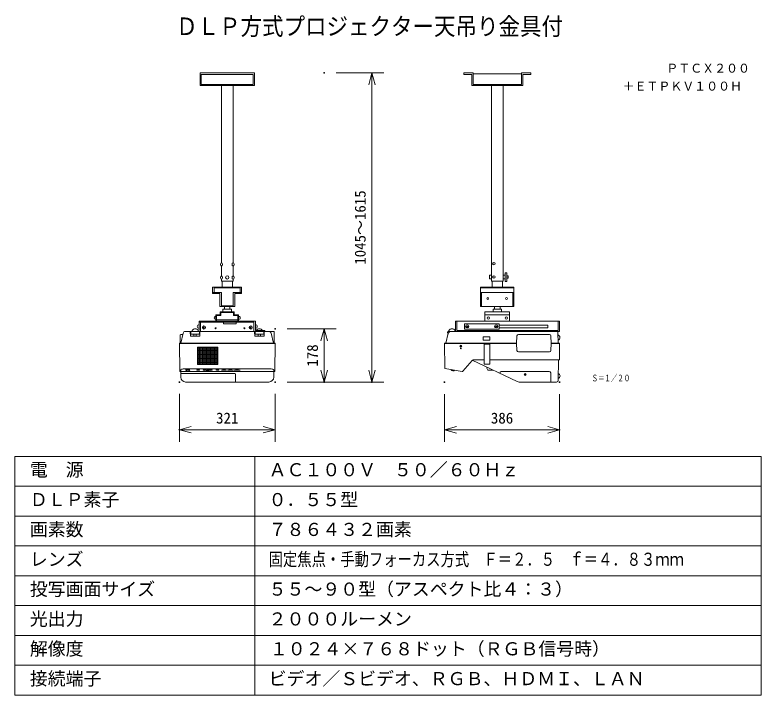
# Model space of a CAD drawing. Units: millimetres, scale not verified. Extents: x -62 to 63, y -57 to 57.
import ezdxf
from ezdxf.enums import TextEntityAlignment as Align

# ---------------------------------------------------------------- set-up
doc = ezdxf.new("R2010")
doc.units = ezdxf.units.MM
doc.header["$LTSCALE"] = 0.125
doc.header["$PDMODE"] = 32
doc.header["$PDSIZE"] = 0.0625
for name, color, linetype, lineweight in [('0-0_0', 7, 'Continuous', 18), ('0-2_WAKU', 1, 'Continuous', 18), ('0-4_GAIKEI', 1, 'Continuous', 18), ('0-5_SUNPO', 7, 'Continuous', 18), ('0-7_S1', 1, 'Continuous', 18)]:
    doc.layers.add(name, color=color, linetype=linetype, lineweight=lineweight)
for name, color, linetype in [('0-1_DEFPOINTS', 7, 'Continuous'), ('0-3_MOJI1', 7, 'Continuous'), ('0-6_TOUROKU', 7, 'Continuous')]:
    doc.layers.add(name, color=color, linetype=linetype)
doc.styles.add('ＭＳ ゴシック', font='')
doc.styles.get('ＭＳ ゴシック').set_extended_font_data('MS Gothic')

# ---------------------------------------------------------------- blocks, each defined once
blk = doc.blocks.new('_OPEN30')
at = {"layer": '0-0_0'}
blk.add_line((0, 0), (-1, 0), dxfattribs=at)
blk.add_lwpolyline([(-1, 0.26795), (0, 0), (-1, -0.26795)], dxfattribs=at)
blk = doc.blocks.new('D8')
at = {"layer": '0-1_DEFPOINTS'}
for p in [(8.8349, 2.4732), (28.1349, 2.4732), (28.1349, -5.5268)]:
    blk.add_point(p, dxfattribs=at)
at = {"layer": '0-5_SUNPO'}
for p, q in [((8.8349, 0.4732), (8.8349, -7.5268)), ((28.1349, 0.4732), (28.1349, -7.5268)), ((10.8349, -5.5268), (26.1349, -5.5268))]:
    blk.add_line(p, q, dxfattribs=at)
at = {"layer": '0-5_SUNPO', "xscale": 2, "yscale": 2, "rotation": 180}
blk.add_blockref('_OPEN30', (8.8349, -5.5268), dxfattribs=at)
at = {"layer": '0-5_SUNPO', "xscale": 2, "yscale": 2}
blk.add_blockref('_OPEN30', (28.1349, -5.5268), dxfattribs=at)
at = {"layer": '0-5_SUNPO', "style": 'ＭＳ ゴシック'}
blk.add_text('386', height=1.833, dxfattribs=at).set_placement((16.6099, -5.0268), align=Align.BOTTOM_LEFT)
blk = doc.blocks.new('D7')
at = {"layer": '0-1_DEFPOINTS'}
for p in [(-19.5262, 11.3796), (-19.5262, 2.4796), (-11.319, 2.4796)]:
    blk.add_point(p, dxfattribs=at)
at = {"layer": '0-5_SUNPO'}
for p, q in [((-17.5262, 11.3796), (-9.319, 11.3796)), ((-11.319, 9.3796), (-11.319, 4.4796)), ((-17.5262, 2.4796), (-9.319, 2.4796))]:
    blk.add_line(p, q, dxfattribs=at)
at = {"layer": '0-5_SUNPO', "xscale": 2, "yscale": 2}
for p, rotation in [((-11.319, 11.3796), 90), ((-11.319, 2.4796), 270)]:
    blk.add_blockref('_OPEN30', p, dxfattribs=dict(at, rotation=rotation))
at = {"layer": '0-5_SUNPO', "style": 'ＭＳ ゴシック'}
blk.add_text('178', height=1.833, rotation=90, dxfattribs=at).set_placement((-11.819, 5.0546), align=Align.BOTTOM_LEFT)
blk = doc.blocks.new('D6')
at = {"layer": '0-1_DEFPOINTS'}
for p in [(-35.5762, 2.4788), (-19.5262, 2.4788), (-35.5762, -5.5212)]:
    blk.add_point(p, dxfattribs=at)
at = {"layer": '0-5_SUNPO'}
for p, q in [((-35.5762, 0.4788), (-35.5762, -7.5212)), ((-19.5262, 0.4788), (-19.5262, -7.5212)), ((-21.5262, -5.5212), (-33.5762, -5.5212))]:
    blk.add_line(p, q, dxfattribs=at)
at = {"layer": '0-5_SUNPO', "xscale": 2, "yscale": 2, "rotation": 180}
blk.add_blockref('_OPEN30', (-35.5762, -5.5212), dxfattribs=at)
at = {"layer": '0-5_SUNPO', "xscale": 2, "yscale": 2}
blk.add_blockref('_OPEN30', (-19.5262, -5.5212), dxfattribs=at)
at = {"layer": '0-5_SUNPO', "style": 'ＭＳ ゴシック'}
blk.add_text('321', height=1.833, dxfattribs=at).set_placement((-29.4262, -5.0212), align=Align.BOTTOM_LEFT)
blk = doc.blocks.new('D5')
at = {"layer": '0-1_DEFPOINTS'}
for p in [(-11.319, 54.2766), (-11.319, 2.4796), (-3.319, 2.4796)]:
    blk.add_point(p, dxfattribs=at)
at = {"layer": '0-5_SUNPO'}
for p, q in [((-9.319, 54.2766), (-1.319, 54.2766)), ((-3.319, 52.2766), (-3.319, 4.4796)), ((-9.319, 2.4796), (-1.319, 2.4796))]:
    blk.add_line(p, q, dxfattribs=at)
at = {"layer": '0-5_SUNPO', "xscale": 2, "yscale": 2}
for p, rotation in [((-3.319, 54.2766), 90), ((-3.319, 2.4796), 270)]:
    blk.add_blockref('_OPEN30', p, dxfattribs=dict(at, rotation=rotation))
at = {"layer": '0-5_SUNPO', "style": 'ＭＳ ゴシック'}
blk.add_text('1045～1615', height=1.833, rotation=90, dxfattribs=at).set_placement((-3.819, 22.1281), align=Align.BOTTOM_LEFT)

msp = doc.modelspace()

# ---------------------------------------------------------------- linework, layer by layer
at = {"layer": '0-2_WAKU', "color": 4}
for p, q in [((62.5153, -16.8299), (-62.4847, -16.8299)), ((-62.4847, -16.8299), (-62.4847, -56.8299)), ((-22.2791, -56.8299), (-22.2791, -16.8299)), ((62.5153, -56.8299), (62.5153, -16.8299)), ((-62.4847, -56.8299), (62.5153, -56.8299))]:
    msp.add_line(p, q, dxfattribs=at)
at = {"layer": '0-2_WAKU'}
for p, q in [((62.5153, -21.8299), (-62.4847, -21.8299)), ((62.5153, -26.8299), (-62.4847, -26.8299)), ((62.5153, -31.8299), (-62.4847, -31.8299)), ((62.5153, -36.8299), (-62.4847, -36.8299)), ((62.5153, -41.8299), (-62.4847, -41.8299)), ((62.5153, -46.8299), (-62.4847, -46.8299)), ((62.5153, -51.8299), (-62.4847, -51.8299))]:
    msp.add_line(p, q, dxfattribs=at)
at = {"layer": '0-4_GAIKEI'}
for p, q in [((-22.2096, 5.8321), (-31.613, 5.8321)), ((-22.4399, 5.635), (-31.613, 5.635)), ((-25.1272, 6.0513), (-28.6954, 6.0513)), ((-25.4071, 5.3708), (-27.5223, 5.3708)), ((11.3055, 5.8321), (28.7738, 5.8321)), ((-33.1186, 4.1184), (-33.1186, 3.6993)), ((-32.4271, 4.5184), (-32.1453, 4.5184)), ((-31.5278, 3.9098), (-31.5278, 3.3307)), ((-31.4851, 4.1184), (-31.4851, 3.6993)), ((-22.3375, 4.1184), (-22.3375, 3.6993)), ((-22.2948, 3.9098), (-22.2948, 3.3307)), ((-21.3956, 4.5184), (-21.6773, 4.5184)), ((-20.7467, 3.9098), (-20.7467, 3.3307)), ((-20.704, 4.1184), (-20.704, 3.6993)), ((-19.1547, 2.1555), (-19.5678, 3.8311)), ((10.0365, 4.1184), (10.4192, 4.1184)), ((10.8676, 4.5187), (10.5857, 4.5187)), ((-34.812, 3.4806), (-34.812, 2.1555)), ((-34.3631, 3.5813), (-34.7113, 3.5813)), ((-33.1186, 3.6993), (-33.0759, 3.6993)), ((-32.9535, 3.6709), (-31.6502, 3.6709)), ((-32.4868, 3.6709), (-32.4868, 3.3307)), ((-32.1026, 3.6709), (-32.1026, 3.3307)), ((-31.4851, 3.6993), (-31.5278, 3.6993)), ((-22.3375, 3.6993), (-22.2948, 3.6993)), ((-20.7467, 3.3307), (-22.2948, 3.3307)), ((-20.8691, 3.6709), (-22.1725, 3.6709)), ((-21.72, 3.6709), (-21.72, 3.3307)), ((-21.3358, 3.6709), (-21.3358, 3.3307)), ((-20.704, 3.6993), (-20.7467, 3.6993)), ((21.6049, 3.3407), (21.539, 2.0845)), ((21.8565, 3.5795), (27.0432, 3.5795)), ((27.2948, 3.3407), (27.3607, 2.0845)), ((-18.8926, 2.0861), (-34.929, 2.0861)), ((9.4746, 2.0845), (21.539, 2.0845)), ((12.126, 1.6413), (12.3126, 1.6413)), ((12.2193, 1.548), (12.2193, 1.7347)), ((21.6049, 0.9186), (21.5315, 2.0845)), ((27.2948, 0.9186), (27.3682, 2.0845)), ((27.3607, 2.0845), (28.7729, 2.0845)), ((21.8565, 0.6798), (27.0432, 0.6798)), ((14.2801, -0.6834), (16.1363, -0.6834)), ((17.0785, -0.6834), (28.566, -0.6834)), ((28.566, -0.6834), (28.7389, -0.6834)), ((-19.6758, -2.1582), (-34.1468, -2.1582)), ((-19.1273, -2.3033), (-19.1273, -2.5946)), ((16.7558, -2.3665), (17.5638, -2.3665)), ((-25.673, -2.9283), (-34.6953, -2.9283)), ((-25.5471, -3.0542), (-25.5471, -4.3747)), ((18.9795, -2.5998), (27.0223, -2.5998)), ((22.8988, -3.1084), (23.0855, -3.1084)), ((22.9921, -3.2017), (22.9921, -3.0151)), ((27.2895, -4.3813), (27.2743, -2.8493))]:
    msp.add_line(p, q, dxfattribs=at)
at = {"layer": '0-4_GAIKEI', "color": 7}
for p, q in [((-34.7146, 2.1555), (-34.3015, 3.8311)), ((-19.1638, 4.1184), (-33.9348, 4.1184)), ((-19.0379, 3.9925), (-19.0379, 2.1555)), ((9.7103, 2.1539), (10.1143, 3.8069)), ((10.4192, 4.1184), (28.2707, 4.1184)), ((28.447, 3.9496), (28.523, 2.1739)), ((-18.8926, 2.1555), (-34.93, 2.1555)), ((-34.93, 2.1555), (-34.8574, -2.5946)), ((-28.4751, 1.354), (-31.8844, 1.354)), ((-31.7662, 1.479), (-31.7662, -1.4301)), ((-31.5396, 1.479), (-31.5396, -1.4301)), ((-31.3129, 1.479), (-31.3129, -1.4301)), ((-31.0863, 1.479), (-31.0863, -1.4301)), ((-30.8597, 1.479), (-30.8597, -1.4301)), ((-30.633, 1.479), (-30.633, -1.4301)), ((-30.4064, 1.479), (-30.4064, -1.4301)), ((-30.1798, 1.479), (-30.1798, -1.4301)), ((-29.9531, 1.479), (-29.9531, -1.4301)), ((-29.7265, 1.479), (-29.7265, -1.4301)), ((-29.4999, 1.479), (-29.4999, -1.4301)), ((-29.2732, 1.479), (-29.2732, -1.4301)), ((-29.0466, 1.479), (-29.0466, -1.4301)), ((-28.82, 1.479), (-28.82, -1.4301)), ((-28.5933, 1.479), (-28.5933, -1.4301)), ((9.4737, 2.1539), (9.5274, -2.1325)), ((9.4737, 2.1539), (21.5426, 2.1539)), ((27.3571, 2.1539), (28.7738, 2.1539)), ((28.7738, 2.1539), (28.7389, -0.6834)), ((-28.4751, 1.1324), (-31.8844, 1.1324)), ((-28.4751, 0.9108), (-31.8844, 0.9108)), ((-28.4751, 0.6892), (-31.8844, 0.6892)), ((-28.4751, 0.4676), (-31.8844, 0.4676)), ((-28.4751, 0.246), (-31.8844, 0.246)), ((-28.4751, 0.0245), (-31.8844, 0.0245)), ((-28.4751, -0.1971), (-31.8844, -0.1971)), ((-28.4751, -0.4187), (-31.8844, -0.4187)), ((-28.4751, -0.6403), (-31.8844, -0.6403)), ((-28.4751, -0.8619), (-31.8844, -0.8619)), ((-28.4751, -1.0835), (-31.8844, -1.0835)), ((14.0898, -0.7702), (12.5404, -2.5555)), ((14.1239, -0.7377), (21.6654, -4.3086)), ((28.566, -0.6834), (28.5144, -4.1331)), ((-34.6953, -2.3033), (-34.6953, -2.5946)), ((-28.4751, -1.3051), (-31.8844, -1.3051)), ((-27.0531, -2.4112), (-27.8545, -2.4112)), ((-25.844, -2.4112), (-26.8563, -2.4112)), ((-24.7473, -2.4112), (-25.7596, -2.4112)), ((9.5274, -2.1325), (12.4252, -2.5983)), ((-34.6953, -2.5946), (-34.6953, -3.5689)), ((-19.1273, -2.5946), (-19.1273, -3.5689)), ((-19.9331, -4.3747), (-33.8895, -4.3747)), ((21.9889, -4.3813), (28.2624, -4.3813))]:
    msp.add_line(p, q, dxfattribs=at)
at = {"layer": '0-4_GAIKEI'}
msp.add_lwpolyline([(-33.0759, 3.9098), (-33.0759, 3.3307), (-31.5278, 3.3307)], dxfattribs=at)
msp.add_lwpolyline([(13.1324, 4.1184), (13.9683, 4.1184), (13.9683, 4.2217), (13.1324, 4.2217)], close=True, dxfattribs=at)
at = {"layer": '0-4_GAIKEI', "color": 7}
msp.add_lwpolyline([(-18.8926, 2.1555), (-18.9652, -2.5946), (-34.8574, -2.5946)], dxfattribs=at)
msp.add_lwpolyline([(-28.4751, 1.479), (-31.8844, 1.479), (-31.8844, -1.4301), (-28.4751, -1.4301)], close=True, dxfattribs=at)
at = {"layer": '0-4_GAIKEI'}
for centre, radius in [((12.2193, 1.6413), 0.1677), ((12.2102, 1.2634), 0.0577), ((22.9921, -3.1084), 0.1677)]:
    msp.add_circle(centre, radius, dxfattribs=at)
at = {"layer": '0-4_GAIKEI', "color": 7}
for centre, radius, start, end in [((-33.9348, 3.7407), 0.3777, 90, 166.15078), ((-19.1638, 3.9925), 0.1259, 0, 90), ((10.666, 3.5718), 0.5998, 114.30098, 156.92419), ((28.2707, 3.942), 0.1764, 2.452, 90), ((14.2801, -0.9354), 0.252, 128.28619, 139.04617), ((14.2801, -0.9354), 0.252, 90, 128.30228), ((-33.5307, -3.558), 1.2859, 73.06995, 106.65277), ((-33.527, -2.0355), 0.4722, 217.97628, 321.74644), ((-27.4608, -2.5279), 0.2787, 24.77277, 155.22723), ((-26.3782, -2.5279), 0.2787, 24.77277, 155.22723), ((-25.2816, -2.5279), 0.2787, 24.77277, 155.22723), ((-33.8895, -3.5689), 0.8058, 180, 270), ((-19.9331, -3.5689), 0.8058, 270, 0), ((12.4441, -2.4728), 0.1269, 261.40499, 319.34968), ((21.9889, -3.6253), 0.756, 244.66199, 270), ((28.2624, -4.1293), 0.252, 270, 359.14277)]:
    msp.add_arc(centre, radius, start, end, dxfattribs=at)
at = {"layer": '0-4_GAIKEI'}
for centre, radius, start, end in [((-32.6653, 3.9159), 0.3783, 147.6328, 220.36978), ((-32.3484, 3.9958), 0.5285, 98.5576, 166.58238), ((-32.224, 3.9958), 0.5285, 13.41762, 81.4424), ((-31.9384, 3.9159), 0.3783, 319.63022, 32.3672), ((-21.8843, 3.9159), 0.3783, 147.6328, 220.36978), ((-21.5986, 3.9958), 0.5285, 98.5576, 166.58238), ((-21.4742, 3.9958), 0.5285, 13.41762, 81.4424), ((-21.1573, 3.9159), 0.3783, 319.63022, 32.3672), ((-19.9346, 3.7407), 0.3777, 13.84922, 90), ((10.3694, 3.9253), 0.3849, 149.8853, 221.44651), ((10.6644, 3.9957), 0.5289, 98.5576, 166.58238), ((10.7889, 3.9957), 0.5289, 13.41762, 81.4424), ((-34.7113, 3.4806), 0.1007, 90, 180), ((21.8565, 3.3275), 0.252, 90, 176.99781), ((27.0432, 3.3275), 0.252, 3.00219, 90), ((28.3312, 3.0728), 0.4885, 290.72166, 74.18233), ((21.8565, 0.9318), 0.252, 183.00219, 270), ((27.0432, 0.9318), 0.252, 270, 356.99781), ((-34.1368, -3.3055), 1.1474, 89.49761, 119.12938), ((-19.6858, -3.3055), 1.1474, 60.87062, 90.50239), ((10.9309, -2.0902), 0.4243, 209.42476, 312.30961), ((17.0819, -2.0044), 0.4873, 169.03457, 227.98664), ((-25.673, -3.0542), 0.1259, 0, 90), ((19.097, -2.9232), 0.344, 109.9682, 181.07001), ((27.0223, -2.8519), 0.252, 0.56948, 90), ((28.3679, -3.3561), 0.4649, 289.02435, 69.26119)]:
    msp.add_arc(centre, radius, start, end, dxfattribs=at)
at = {"layer": '0-4_GAIKEI', "color": 7}
for centre, major_axis, ratio in [((-31.7897, -2.3409), (0.232, 0), 0.272544), ((-30.6938, -2.3427), (0.2479, 0), 0.29583), ((-30.1855, -2.2408), (0.2479, 0), 0.29583), ((-30.1855, -2.4662), (0.2479, 0), 0.29583), ((-29.6736, -2.3427), (0.2479, 0), 0.29583), ((-28.57, -2.3409), (0.232, 0), 0.272544)]:
    msp.add_ellipse(centre, major_axis=major_axis, ratio=ratio, dxfattribs=at)
at = {"layer": '0-7_S1'}
for p, q in [((-31.4679, 45.2944), (-31.4679, 47.4213)), ((-22.3547, 47.4213), (-31.4679, 47.4213)), ((-31.2576, 47.1449), (-31.2576, 45.5045)), ((-22.3547, 45.2944), (-22.3547, 47.4213)), ((12.7068, 47.4213), (14.2781, 47.4213)), ((12.7068, 47.1449), (12.7068, 47.4213)), ((14.0678, 47.1449), (12.7068, 47.1449)), ((14.0678, 45.2944), (14.0678, 47.1449)), ((14.2781, 47.4213), (14.2781, 45.5045)), ((22.3694, 47.2434), (14.2781, 47.2434)), ((-31.4679, 45.2944), (-22.3547, 45.2944)), ((-31.2576, 45.5045), (-22.565, 45.5045)), ((-27.8735, 15.6103), (-27.8735, 45.3055)), ((-25.9491, 15.6111), (-25.9491, 45.3055)), ((22.5797, 45.2944), (14.0678, 45.2944)), ((22.3694, 45.5045), (14.2781, 45.5045)), ((17.3616, 12.5017), (17.3616, 45.3055)), ((19.286, 12.5017), (19.286, 45.3055)), ((-27.8735, 13.3996), (-27.8735, 15.0638)), ((-25.9491, 13.4004), (-25.9491, 15.0629)), ((-27.8735, 12.5017), (-27.8735, 12.8531)), ((-27.8735, 12.5017), (-25.9491, 12.5017)), ((-27.7675, 12.5017), (-27.7675, 11.5198)), ((-26.0551, 12.5017), (-26.0551, 11.5198)), ((-25.9491, 12.5017), (-25.9491, 12.8522)), ((19.286, 12.5017), (17.3616, 12.5017)), ((17.4676, 12.5017), (17.4676, 11.5198)), ((19.1799, 12.5017), (19.1799, 11.5198)), ((19.286, 13.5415), (19.6635, 13.5415)), ((19.6635, 12.8971), (19.286, 12.8971)), ((-29.3662, 11.5198), (-24.5076, 11.5198)), ((-29.3662, 10.4637), (-29.3662, 11.5198)), ((-29.1332, 10.648), (-29.1332, 11.3988)), ((-29.1332, 11.3988), (-24.7406, 11.3988)), ((-24.7406, 10.648), (-24.7406, 11.3988)), ((-24.5076, 10.4637), (-24.5076, 11.5198)), ((15.5104, 8.2563), (15.5104, 11.5198)), ((21.09, 11.5198), (15.5104, 11.5198)), ((21.09, 11.3988), (15.5104, 11.3988)), ((21.09, 8.2563), (21.09, 11.5198)), ((-29.3662, 10.648), (-27.8867, 10.648)), ((-29.3662, 10.4637), (-28.1788, 10.4637)), ((-28.1788, 8.2563), (-28.1788, 10.4637)), ((-27.8867, 8.3901), (-27.8867, 10.648)), ((-24.5076, 10.648), (-25.9359, 10.648)), ((-25.9359, 8.3901), (-25.9359, 10.648)), ((-24.5076, 10.4637), (-25.6438, 10.4637)), ((-25.6438, 8.2563), (-25.6438, 10.4637)), ((21.09, 10.648), (15.5104, 10.648)), ((15.6921, 8.2563), (15.6921, 10.648)), ((20.9083, 8.2563), (20.9083, 10.648)), ((-28.1788, 8.2563), (-25.6438, 8.2563)), ((-27.8867, 8.3901), (-25.9359, 8.3901)), ((-27.3976, 7.8599), (-27.3976, 8.2563)), ((-26.4762, 7.8599), (-26.4762, 8.2563)), ((21.09, 8.2563), (15.5104, 8.2563)), ((17.6091, 7.8599), (19.0424, 7.8599)), ((17.6091, 7.3611), (17.6091, 7.8599)), ((17.8651, 7.8599), (17.8651, 8.2563)), ((18.7865, 7.8599), (18.7865, 8.2563)), ((19.0424, 7.8599), (19.0424, 7.3611)), ((-28.818, 6.8623), (-28.0889, 6.8623)), ((-28.818, 5.8321), (-28.818, 6.8623)), ((-28.6954, 5.8321), (-28.6954, 6.8623)), ((-28.6954, 6.791), (-27.9664, 6.791)), ((-28.0889, 7.3611), (-25.7337, 7.3611)), ((-28.0889, 6.8623), (-28.0889, 7.3611)), ((-27.9664, 6.791), (-27.9664, 7.2745)), ((-27.9664, 7.2745), (-25.8563, 7.2745)), ((-25.8563, 6.791), (-25.8563, 7.2745)), ((-25.1272, 6.791), (-25.8563, 6.791)), ((-25.7337, 6.8623), (-25.7337, 7.3611)), ((-25.1272, 5.8321), (-25.1272, 6.8623)), ((16.2526, 7.3611), (16.2526, 5.8321)), ((20.3606, 7.3611), (16.2526, 7.3611)), ((20.3606, 6.8623), (16.2526, 6.8623)), ((20.3606, 5.8321), (20.3606, 7.3611)), ((-31.613, 4.2847), (-31.613, 5.8321)), ((-31.3827, 4.1184), (-31.3827, 5.8321)), ((-27.5223, 5.3708), (-27.5223, 5.635)), ((-25.4071, 5.3708), (-25.4071, 5.635)), ((-22.4399, 4.1184), (-22.4399, 5.635)), ((11.3055, 4.1184), (11.3055, 5.8321)), ((11.5358, 4.2847), (11.5358, 5.8321)), ((13.298, 5.0372), (13.298, 4.8032)), ((18.161, 5.0372), (18.161, 4.8032)), ((28.5434, 4.2847), (28.5434, 5.8321)), ((28.7738, 4.1184), (28.7738, 5.8321)), ((-30.9739, 4.7544), (-30.7181, 4.7544)), ((-30.8352, 4.8541), (-30.8352, 4.6201)), ((-23.1402, 4.7544), (-22.8843, 4.7544)), ((-23.0014, 4.8541), (-23.0014, 4.6201)), ((-20.639, 4.1184), (-20.639, 4.2847)), ((11.5358, 4.2847), (28.5434, 4.2847)), ((13.4368, 4.9375), (13.1809, 4.9375)), ((18.2998, 4.9375), (18.0439, 4.9375)), ((28.2707, 4.1184), (28.7738, 4.1184))]:
    msp.add_line(p, q, dxfattribs=at)
for points in [[(-31.2576, 47.1449), (-22.565, 47.1449), (-22.565, 45.5045)], [(22.5797, 45.2944), (22.5797, 47.1449), (23.9407, 47.1449), (23.9407, 47.4213), (22.3694, 47.4213), (22.3694, 45.5045)], [(17.3616, 12.8971), (17.0258, 12.8971), (17.0258, 13.5415), (17.3616, 13.5415)], [(19.9127, 13.4389), (20.1325, 13.4389), (20.1325, 13.0435), (19.9127, 13.0435)], [(-26.2203, 7.3611), (-26.2203, 7.8599), (-27.6536, 7.8599), (-27.6536, 7.3611)], [(-25.0046, 5.8321), (-25.0046, 6.8623), (-25.7337, 6.8623)], [(-20.639, 4.2847), (-22.2096, 4.2847), (-22.2096, 5.8321)]]:
    msp.add_lwpolyline(points, dxfattribs=at)
for points in [[(19.898, 12.4724), (19.6635, 12.4724), (19.6635, 13.9369), (19.898, 13.9369)], [(18.6457, 4.4964), (12.8358, 4.4964), (12.8358, 5.3788), (18.6457, 5.3788)], [(18.6457, 4.7266), (26.772, 4.7266), (26.772, 5.1358), (18.6457, 5.1358)], [(17.0983, 2.6379), (15.9788, 2.6379), (15.9788, 3.1871), (17.0983, 3.1871)], [(17.0785, 1.9612), (16.1363, 1.9612), (16.1363, -1.3539), (17.0785, -1.3539)]]:
    msp.add_lwpolyline(points, close=True, dxfattribs=at)
for centre, radius in [((17.7531, 15.4527), 0.2037), ((-26.912, 13.1481), 0.2698), ((17.7531, 13.243), 0.2037), ((16.7133, 9.6119), 0.1536), ((19.8743, 9.6119), 0.1536), ((16.8285, 6.3508), 0.192), ((19.8231, 6.3508), 0.192), ((-30.8208, 4.7673), 0.2622), ((-22.987, 4.7673), 0.2622), ((13.2837, 4.9504), 0.2622), ((18.1466, 4.9504), 0.2622), ((-28.8724, 4.6394), 0.0852), ((-24.0316, 4.6394), 0.0852)]:
    msp.add_circle(centre, radius, dxfattribs=at)
for centre, radius, start, end in [((-28.8414, 6.3589), 0.2461, 84.54252, 275.45748), ((-24.9812, 6.3589), 0.2461, 264.54252, 95.45748), ((-31.6053, 4.9392), 0.3231, 91.37871, 268.62129), ((-22.2174, 4.9392), 0.3231, 271.37871, 88.62129)]:
    msp.add_arc(centre, radius, start, end, dxfattribs=at)
for centre in [(-27.8874, 15.337), (-25.9452, 15.337), (-27.8874, 13.1263), (-25.9452, 13.1263)]:
    msp.add_ellipse(centre, major_axis=(0, 0.2742), ratio=0.619048, dxfattribs=at)

# ---------------------------------------------------------------- block references
at = {"layer": '0-5_SUNPO'}
for name in ['D5', 'D7', 'D6', 'D8']:
    msp.add_blockref(name, (0.6388, -6.8553), dxfattribs=at)

# ---------------------------------------------------------------- texts
at = {"layer": '0-3_MOJI1', "style": 'ＭＳ ゴシック'}
for s, height, width, p in [('ＤＬＰ方式プロジェクター天吊り金具付', 2.933, 0.9, (-35.4847, 52.8861)), ('固定焦点・手動フォーカス方式\u3000Ｆ＝２．５\u3000ｆ＝４．８３ｍｍ', 2.199, 0.8, (-19.9847, -35.8299))]:
    msp.add_text(s, height=height, dxfattribs=dict(at, width=width)).set_placement(p, align=Align.BOTTOM_LEFT)
for s, p in [('電\u3000源', (-59.9847, -20.8299)), ('ＡＣ１００Ｖ\u3000５０／６０Ｈｚ', (-19.9847, -20.8299)), ('ＤＬＰ素子', (-59.9847, -25.8299)), ('０．５５型', (-19.9847, -25.8299)), ('画素数', (-59.9847, -30.8299)), ('７８６４３２画素', (-19.9847, -30.8299)), ('レンズ', (-59.9847, -35.8299)), ('投写画面サイズ\u3000\u3000\u3000', (-59.9847, -40.8299)), ('５５～９０型（アスペクト比４：３）', (-19.9847, -40.8299)), ('光出力', (-59.9847, -45.8299)), ('２０００ルーメン', (-19.9847, -45.8299)), ('解像度', (-59.9847, -50.8299)), ('１０２４×７６８ドット（ＲＧＢ信号時）', (-19.7791, -50.8299)), ('接続端子', (-59.9847, -55.8299)), ('ビデオ／Ｓビデオ、ＲＧＢ、ＨＤＭＩ、ＬＡＮ', (-19.9847, -55.8299))]:
    msp.add_text(s, height=2.199, dxfattribs=at).set_placement(p, align=Align.BOTTOM_LEFT)
at = {"layer": '0-6_TOUROKU', "style": 'ＭＳ ゴシック'}
for s, p in [('ＰＴＣＸ２００', (46.6486, 47.018)), ('＋ＥＴＰＫＶ１００Ｈ', (39.3153, 44.018))]:
    msp.add_text(s, height=1.466, dxfattribs=at).set_placement(p, align=Align.BOTTOM_LEFT)
at = {"layer": '0-6_TOUROKU', "style": 'ＭＳ ゴシック', "width": 0.7}
msp.add_text('Ｓ＝１／２０', height=1.1, dxfattribs=at).set_placement((34.1227, -4.5952), align=Align.BOTTOM_LEFT)

doc.saveas('drawing.dxf')
